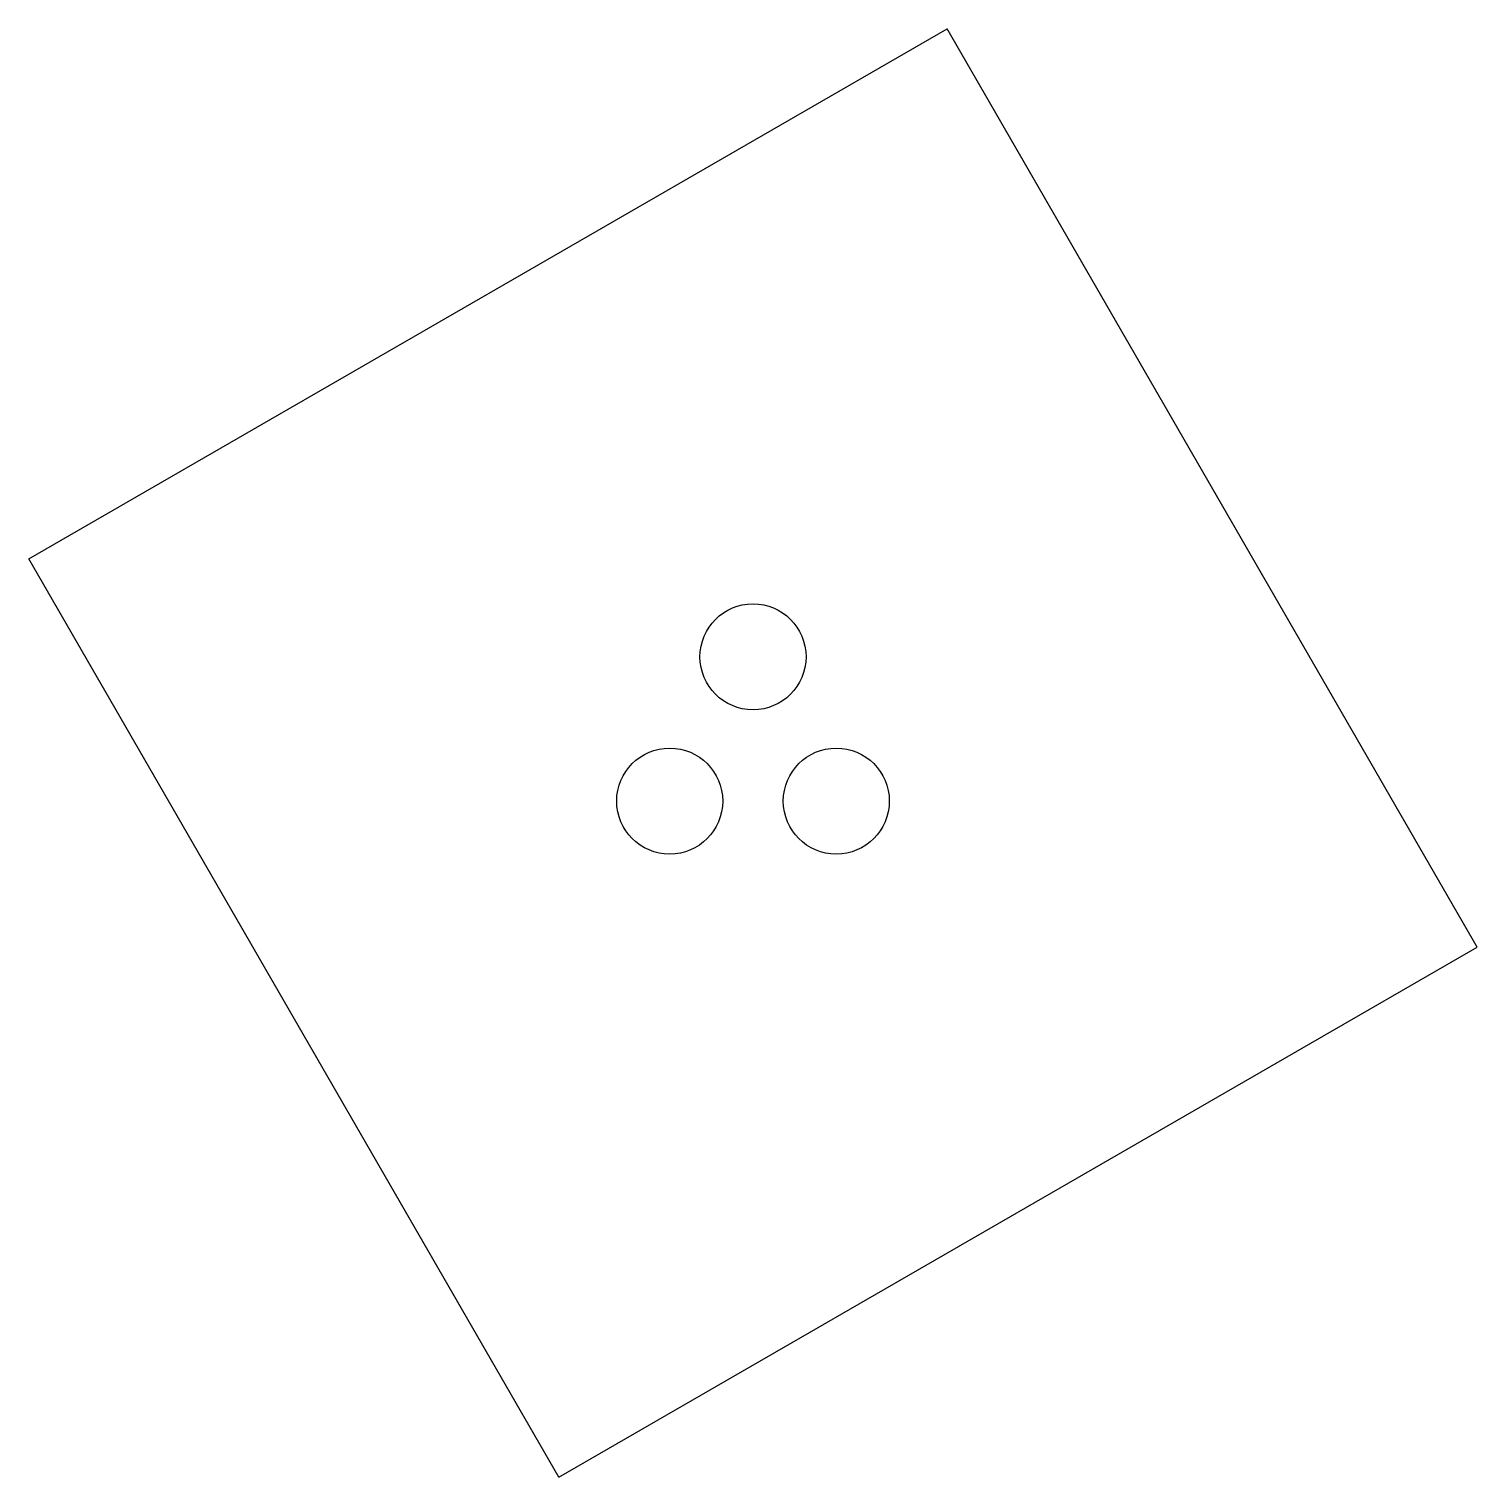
# Model space of a CAD drawing. Header units: millimetres. Extents: x -478 to 478, y -478 to 478.
import ezdxf

# ---------------------------------------------------------------- set-up
doc = ezdxf.new("R2010")
doc.units = ezdxf.units.MM

msp = doc.modelspace()

# ---------------------------------------------------------------- linework, layer by layer
at = {"color": 7, "linetype": 'Continuous'}
for p, q in [((-478.11, 128.11), (128.11, 478.11)), ((478.11, -128.11), (128.11, 478.11)), ((-128.11, -478.11), (-478.11, 128.11)), ((-128.11, -478.11), (478.11, -128.11))]:
    msp.add_line(p, q, dxfattribs=at)
for centre in [(0, 63.51), (-55, -31.75), (55, -31.75)]:
    msp.add_circle(centre, 35, dxfattribs=at)

doc.saveas('drawing.dxf')
